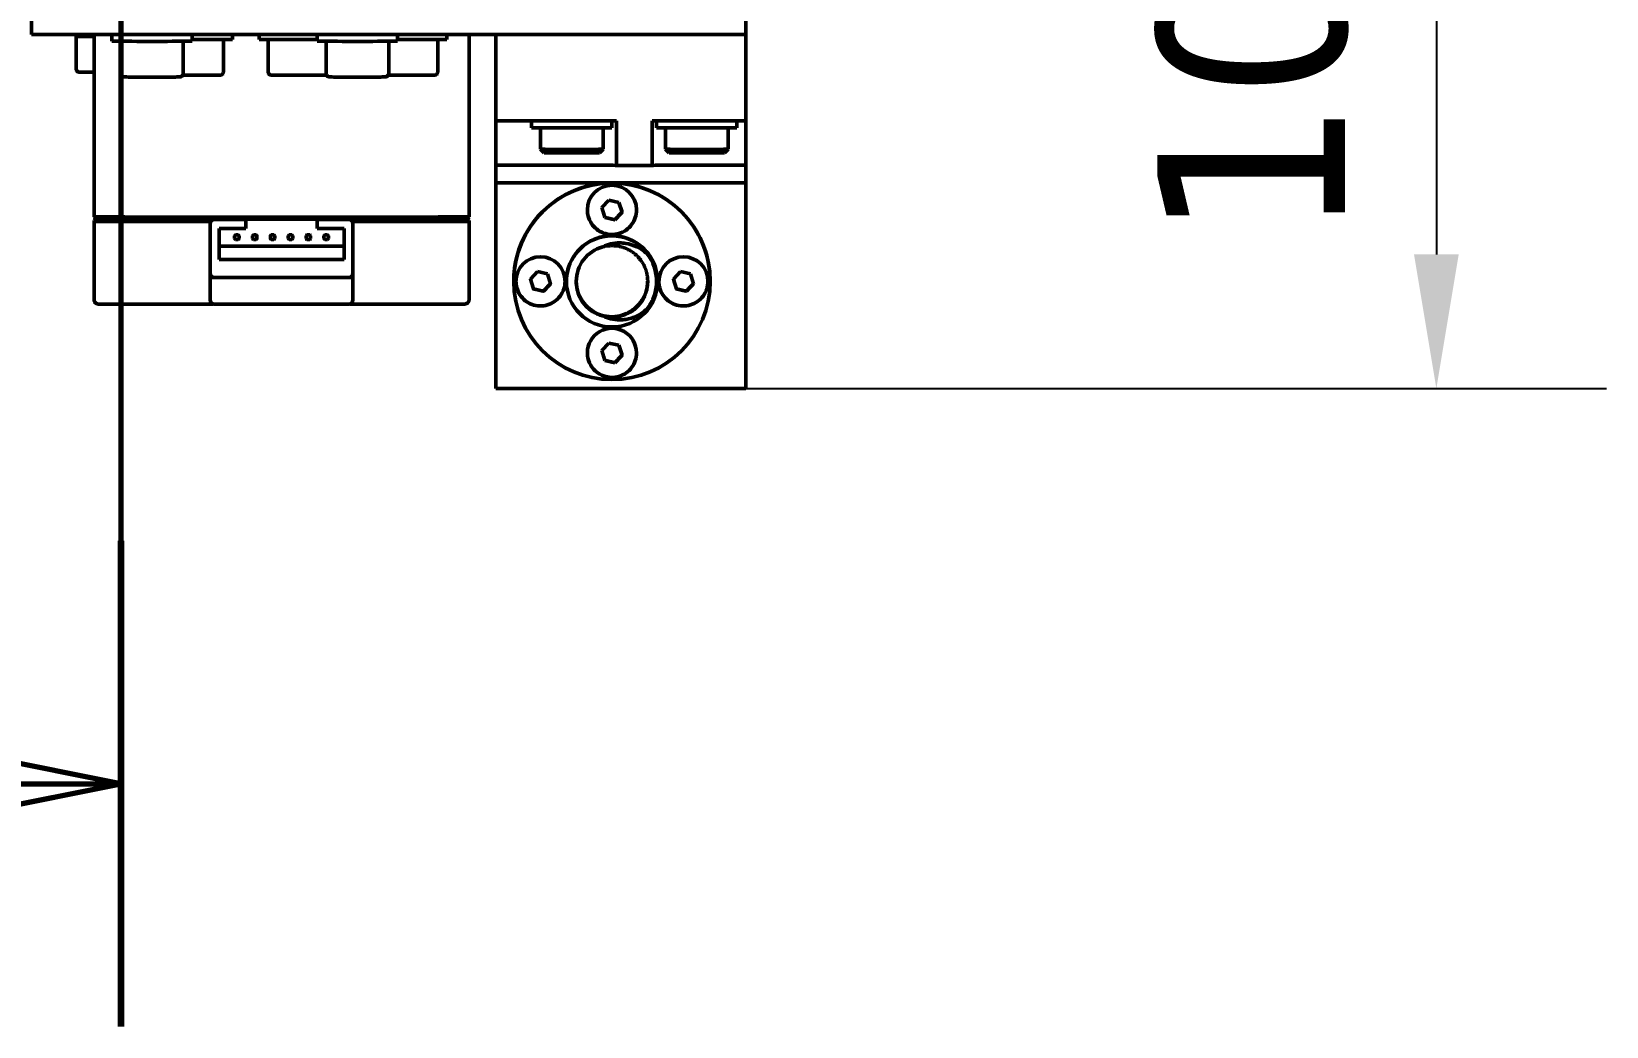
# Model space of a CAD drawing. Header units: millimetres. Extents: x -1901 to 2520, y -3919 to 1782.
# Drawn here: x 748.3 to 924.6, y 890.1 to 1001.5 of the extents above; entities that cross this region are included whole.
import ezdxf

# ---------------------------------------------------------------- set-up
doc = ezdxf.new("R2010")
doc.units = ezdxf.units.MM
doc.header["$LTSCALE"] = 6
doc.linetypes.add('CHAIN', pattern=[0.3543, 0.2362, -0.0295, 0.0591, -0.0295])
for name, color, linetype, lineweight in [('Dimension (ISO)', 7, 'Continuous', 25), ('Section Line (ISO)', 7, 'CHAIN', 70), ('Visible (ISO)', 7, 'Continuous', 50)]:
    doc.layers.add(name, color=color, linetype=linetype, lineweight=lineweight)
doc.styles.add('Label Text (ISO)', font='tahoma.ttf')
doc.styles.add('Note Text (ISO)', font='tahoma.ttf')
doc.dimstyles.new('Default - Method 1b (ISO)', dxfattribs={"dimscale": 6, "dimtxt": 3.5, "dimasz": 2.5, "dimexe": 3.175, "dimexo": 0, "dimgap": 0.762, "dimtad": 1, "dimtoh": 1, "dimrnd": 1e-08, "dimtxsty": 'Note Text (ISO)', "dimcen": 0.09, "dimdle": 10, "dimclrd": 256, "dimclre": 256, "dimclrt": 256, "dimazin": 2, "dimtfac": 1, "dimtmove": 0, "dimatfit": 3, "dimfxl": 0, "dimtolj": 1, "dimlwd": -1, "dimlwe": -1, "dimarcsym": 0})

# ---------------------------------------------------------------- blocks, each defined once
blk = doc.blocks.new('*D6')
at = {"layer": 'Defpoints', "color": 0}
for p in [(828.25, 1061.85), (828.25, 961.54), (905.57, 961.54)]:
    blk.add_point(p, dxfattribs=at)
at = {"layer": 'Dimension (ISO)'}
for p, q in [((828.25, 1061.85), (924.62, 1061.85)), ((905.57, 1046.85), (905.57, 976.54)), ((828.25, 961.54), (924.62, 961.54))]:
    blk.add_line(p, q, dxfattribs=at)
for points in [[(903.07, 1046.85), (908.07, 1046.85), (905.57, 1061.85)], [(903.07, 976.54), (908.07, 976.54), (905.57, 961.54)]]:
    blk.add_solid(points, dxfattribs=at)
at = {"layer": 'Dimension (ISO)', "insert": (874.34, 978.2), "char_height": 21, "attachment_point": 1, "rotation": 90, "style": 'Note Text (ISO)'}
blk.add_mtext('\\A1;100,3', dxfattribs=at)
blk = doc.blocks.new('2dTransSection1')
at = {"layer": 'Section Line (ISO)', "linetype": 'CHAIN', "ltscale": 41.36977}
blk.add_line((126.375, 186.727), (126.375, 148.355), dxfattribs=at)
at = {"layer": 'Section Line (ISO)', "linetype": 'Continuous', "lineweight": 140}
for p, q in [((126.375, 186.727), (126.375, 177.67)), ((126.375, 157.412), (126.375, 148.355))]:
    blk.add_line(p, q, dxfattribs=at)
at = {"layer": 'Section Line (ISO)', "linetype": 'Continuous'}
for p, q in [((126.375, 182.198), (123.875, 182.698)), ((123.875, 182.698), (123.875, 181.698)), ((119.629, 182.198), (123.875, 182.198)), ((123.875, 182.198), (126.375, 182.198)), ((123.875, 181.698), (126.375, 182.198)), ((126.375, 152.884), (123.875, 153.384)), ((123.875, 153.384), (123.875, 152.384)), ((119.629, 152.884), (123.875, 152.884)), ((123.875, 152.884), (126.375, 152.884)), ((123.875, 152.384), (126.375, 152.884))]:
    blk.add_line(p, q, dxfattribs=at)
at = {"layer": 'Section Line (ISO)', "linetype": 'Continuous', "flags": 128}
for points in [[(123.875, 181.698), (126.375, 182.198)], [(123.875, 152.384), (126.375, 152.884)]]:
    blk.add_lwpolyline(points, dxfattribs=at)
at = {"layer": 'Section Line (ISO)'}
for points in [[(123.875, 181.698), (126.375, 182.198), (123.875, 182.698), (123.875, 181.698)], [(123.875, 152.384), (126.375, 152.884), (123.875, 153.384), (123.875, 152.384)]]:
    blk.add_solid(points, dxfattribs=at)
at = {"layer": 'Section Line (ISO)', "char_height": 5.25, "attachment_point": 7, "style": 'Label Text (ISO)'}
for insert in [(113.771, 179.433), (113.771, 150.118)]:
    blk.add_mtext('C', dxfattribs=dict(at, insert=insert))

msp = doc.modelspace()

# ---------------------------------------------------------------- linework, layer by layer
at = {"layer": 'Visible (ISO)'}
for p, q in [((748.251, 1001.157), (748.251, 1016.157)), ((828.251, 1001.157), (828.251, 1016.157)), ((748.251, 1001.157), (828.251, 1001.157)), ((753.251, 997.337), (753.251, 1000.937)), ((754.751, 1001.137), (754.751, 1001.157)), ((755.251, 980.753), (755.251, 1001.157)), ((757.251, 1001.157), (757.251, 1000.411)), ((758.251, 996.811), (758.251, 1000.403)), ((765.251, 996.811), (765.251, 1000.403)), ((766.251, 1001.157), (766.251, 1000.411)), ((769.751, 997.009), (769.751, 1000.6)), ((770.751, 1001.157), (770.751, 1000.609)), ((773.751, 1001.157), (773.751, 1000.609)), ((774.751, 997.009), (774.751, 1000.6)), ((780.251, 1001.157), (780.251, 1000.411)), ((781.251, 996.811), (781.251, 1000.403)), ((788.251, 996.811), (788.251, 1000.403)), ((789.251, 1001.157), (789.251, 1000.411)), ((793.751, 997.009), (793.751, 1000.6)), ((794.751, 1001.157), (794.751, 1000.609)), ((797.251, 980.753), (797.251, 1001.157)), ((800.251, 1001.157), (800.251, 991.498)), ((828.251, 1001.157), (828.251, 991.498)), ((800.251, 986.532), (800.251, 991.498)), ((800.251, 991.498), (813.751, 991.498)), ((804.251, 991.498), (804.251, 990.716)), ((813.251, 991.498), (813.251, 990.716)), ((813.751, 991.498), (813.751, 986.498)), ((817.751, 991.498), (828.251, 991.498)), ((817.751, 986.498), (817.751, 991.498)), ((818.251, 991.498), (818.251, 990.716)), ((827.251, 991.498), (827.251, 990.716)), ((828.251, 991.498), (828.251, 986.532)), ((805.251, 988.316), (805.251, 990.708)), ((812.251, 988.316), (812.251, 990.708)), ((819.251, 988.316), (819.251, 990.708)), ((826.251, 988.316), (826.251, 990.708)), ((805.651, 987.916), (805.251, 988.316)), ((811.851, 987.916), (812.251, 988.316)), ((819.651, 987.916), (819.251, 988.316)), ((825.851, 987.916), (826.251, 988.316)), ((800.251, 986.532), (800.251, 984.544)), ((808.751, 986.532), (800.251, 986.532)), ((817.751, 986.498), (813.751, 986.498)), ((828.251, 986.532), (822.751, 986.532)), ((828.251, 984.544), (828.251, 986.532)), ((800.251, 984.544), (828.251, 984.544)), ((800.251, 984.544), (800.251, 961.544)), ((828.251, 984.544), (828.251, 961.544)), ((812.125, 981.785), (812.912, 982.631)), ((812.912, 982.631), (814.037, 982.373)), ((755.501, 980.503), (755.251, 980.753)), ((789.576, 980.729), (762.926, 980.729)), ((797.001, 980.503), (797.251, 980.753)), ((810.501, 981.528), (810.501, 981.533)), ((812.465, 980.682), (812.125, 981.785)), ((812.465, 980.686), (812.465, 980.682)), ((813.59, 980.423), (812.465, 980.682)), ((814.376, 981.269), (813.59, 980.423)), ((814.037, 982.373), (814.376, 981.269)), ((816.001, 981.528), (816.001, 981.533)), ((755.455, 980.549), (755.251, 980.345)), ((755.251, 980.345), (755.251, 980.244)), ((755.251, 971.494), (755.251, 980.244)), ((755.501, 980.494), (755.501, 980.503)), ((755.837, 980.239), (758.465, 980.231)), ((758.642, 980.482), (756.014, 980.49)), ((768.251, 980.48), (759.879, 980.48)), ((759.879, 980.229), (768.251, 980.229)), ((762.926, 980.48), (789.576, 980.48)), ((768.251, 980.229), (768.251, 980.48)), ((768.251, 980.229), (768.251, 979.979)), ((768.251, 979.967), (768.251, 979.979)), ((768.251, 979.967), (768.251, 974.467)), ((772.251, 980.467), (768.751, 980.467)), ((769.251, 975.967), (769.251, 979.467)), ((769.251, 979.467), (772.251, 979.467)), ((769.751, 980.47), (769.751, 980.476)), ((769.751, 980.476), (770.751, 980.476)), ((770.751, 980.47), (769.751, 980.47)), ((770.751, 980.476), (770.751, 980.47)), ((772.251, 980.479), (780.251, 980.479)), ((772.251, 980.467), (772.251, 980.479)), ((772.251, 979.467), (772.251, 980.467)), ((780.251, 980.479), (780.251, 980.467)), ((783.751, 980.467), (780.251, 980.467)), ((780.251, 979.467), (780.251, 980.467)), ((780.251, 979.467), (783.251, 979.467)), ((781.751, 980.476), (782.751, 980.476)), ((781.751, 980.47), (781.751, 980.476)), ((782.751, 980.47), (781.751, 980.47)), ((782.751, 980.476), (782.751, 980.47)), ((783.251, 979.467), (783.251, 975.967)), ((784.251, 980.48), (784.251, 980.229)), ((792.623, 980.48), (784.251, 980.48)), ((784.251, 980.229), (792.623, 980.229)), ((784.251, 979.979), (784.251, 980.229)), ((784.251, 979.979), (784.251, 979.967)), ((784.251, 974.467), (784.251, 979.967)), ((796.488, 980.49), (793.86, 980.482)), ((794.037, 980.231), (796.665, 980.239)), ((797.001, 980.503), (797.001, 980.494)), ((797.047, 980.549), (797.251, 980.345)), ((797.251, 980.244), (797.251, 980.345)), ((797.251, 980.244), (797.251, 971.494)), ((813.59, 980.428), (813.59, 980.423)), ((783.251, 977.479), (769.251, 977.479)), ((771.001, 978.619), (771.001, 978.629)), ((771.001, 978.319), (771.001, 978.619)), ((771.401, 978.729), (771.101, 978.729)), ((771.401, 978.219), (771.101, 978.219)), ((771.501, 978.619), (771.501, 978.629)), ((771.501, 978.619), (771.501, 978.319)), ((773.001, 978.619), (773.001, 978.629)), ((773.001, 978.319), (773.001, 978.619)), ((773.401, 978.729), (773.101, 978.729)), ((773.401, 978.219), (773.101, 978.219)), ((773.501, 978.619), (773.501, 978.629)), ((773.501, 978.619), (773.501, 978.319)), ((775.001, 978.619), (775.001, 978.629)), ((775.001, 978.319), (775.001, 978.619)), ((775.401, 978.729), (775.101, 978.729)), ((775.401, 978.219), (775.101, 978.219)), ((775.501, 978.619), (775.501, 978.629)), ((775.501, 978.619), (775.501, 978.319)), ((777.001, 978.619), (777.001, 978.629)), ((777.001, 978.319), (777.001, 978.619)), ((777.401, 978.729), (777.101, 978.729)), ((777.401, 978.219), (777.101, 978.219)), ((777.501, 978.619), (777.501, 978.629)), ((777.501, 978.619), (777.501, 978.319)), ((779.001, 978.619), (779.001, 978.629)), ((779.001, 978.319), (779.001, 978.619)), ((779.401, 978.729), (779.101, 978.729)), ((779.401, 978.219), (779.101, 978.219)), ((779.501, 978.619), (779.501, 978.629)), ((779.501, 978.619), (779.501, 978.319)), ((781.001, 978.619), (781.001, 978.629)), ((781.001, 978.319), (781.001, 978.619)), ((781.401, 978.729), (781.101, 978.729)), ((781.401, 978.219), (781.101, 978.219)), ((781.501, 978.619), (781.501, 978.629)), ((781.501, 978.619), (781.501, 978.319)), ((769.251, 975.981), (783.251, 975.981)), ((783.251, 975.967), (769.251, 975.967)), ((768.251, 974.467), (768.251, 973.979)), ((768.251, 973.989), (768.605, 973.989)), ((768.251, 973.968), (768.251, 973.979)), ((768.251, 971.468), (768.251, 973.968)), ((783.751, 973.967), (768.751, 973.967)), ((768.751, 973.967), (783.751, 973.967)), ((783.897, 973.989), (784.251, 973.989)), ((784.251, 973.979), (784.251, 974.467)), ((784.251, 973.968), (784.251, 973.979)), ((784.251, 973.968), (784.251, 971.468)), ((804.125, 973.785), (804.912, 974.631)), ((804.465, 972.682), (804.125, 973.785)), ((804.912, 974.631), (806.037, 974.373)), ((806.037, 974.373), (806.376, 973.269)), ((820.125, 973.785), (820.912, 974.631)), ((820.465, 972.682), (820.125, 973.785)), ((820.912, 974.631), (822.037, 974.373)), ((822.037, 974.373), (822.376, 973.269)), ((802.251, 973.544), (802.251, 973.533)), ((802.501, 973.528), (802.501, 973.533)), ((804.465, 972.686), (804.465, 972.682)), ((805.59, 972.423), (804.465, 972.682)), ((806.376, 973.269), (805.59, 972.423)), ((805.59, 972.428), (805.59, 972.423)), ((808.001, 973.528), (808.001, 973.533)), ((808.151, 973.533), (808.151, 973.529)), ((818.351, 973.533), (818.351, 973.529)), ((818.501, 973.528), (818.501, 973.533)), ((820.465, 972.686), (820.465, 972.682)), ((821.59, 972.423), (820.465, 972.682)), ((822.376, 973.269), (821.59, 972.423)), ((821.59, 972.428), (821.59, 972.423)), ((824.001, 973.528), (824.001, 973.533)), ((824.251, 973.544), (824.251, 973.533)), ((758.817, 970.982), (756.189, 970.99)), ((768.64, 970.981), (759.879, 970.981)), ((768.751, 970.968), (783.751, 970.968)), ((792.623, 970.981), (783.861, 970.981)), ((796.313, 970.99), (793.685, 970.982)), ((812.125, 965.785), (812.912, 966.631)), ((812.912, 966.631), (814.037, 966.373)), ((810.501, 965.528), (810.501, 965.533)), ((812.465, 964.682), (812.125, 965.785)), ((814.376, 965.269), (813.59, 964.424)), ((814.037, 966.373), (814.376, 965.269)), ((816.001, 965.528), (816.001, 965.533)), ((812.465, 964.686), (812.465, 964.682)), ((813.59, 964.424), (812.465, 964.682)), ((813.59, 964.428), (813.59, 964.424)), ((828.251, 961.544), (800.251, 961.544))]:
    msp.add_line(p, q, dxfattribs=at)
for centre, radius, start, end in [((771.101, 978.629), 0.1, 90, 180), ((771.101, 978.319), 0.1, 180, 270), ((771.401, 978.629), 0.1, 0, 90), ((771.401, 978.319), 0.1, 270, 0), ((773.101, 978.629), 0.1, 90, 180), ((773.101, 978.319), 0.1, 180, 270), ((773.401, 978.629), 0.1, 0, 90), ((773.401, 978.319), 0.1, 270, 0), ((775.101, 978.629), 0.1, 90, 180), ((775.101, 978.319), 0.1, 180, 270), ((775.401, 978.629), 0.1, 0, 90), ((775.401, 978.319), 0.1, 270, 0), ((777.101, 978.629), 0.1, 90, 180), ((777.101, 978.319), 0.1, 180, 270), ((777.401, 978.629), 0.1, 0, 90), ((777.401, 978.319), 0.1, 270, 0), ((779.101, 978.629), 0.1, 90, 180), ((779.101, 978.319), 0.1, 180, 270), ((779.401, 978.629), 0.1, 0, 90), ((779.401, 978.319), 0.1, 270, 0), ((781.101, 978.629), 0.1, 90, 180), ((781.101, 978.319), 0.1, 180, 270), ((781.401, 978.629), 0.1, 0, 90), ((781.401, 978.319), 0.1, 270, 0), ((768.751, 971.468), 0.5, 180, 270), ((783.751, 971.468), 0.5, 270, 0)]:
    msp.add_arc(centre, radius, start, end, dxfattribs=at)
for centre, major_axis, ratio, start_param, end_param in [((756.751, 1000.937), (-3.5, 0), 0.0030937, 5.3710547, 7.4110706), ((761.751, 1000.411), (-4.5, 0), 0.0030937, 0, 3.1415927), ((766.251, 1000.609), (4.5, 0), 0.0030937, 4.712389, 6.2831853), ((778.251, 1000.609), (-4.5, 0), 0.0030937, 0, 2.0313503), ((784.751, 1000.411), (-4.5, 0), 0.0030937, 0, 3.1415927), ((790.251, 1000.609), (4.5, 0), 0.0030937, 4.4882959, 6.2831853), ((808.751, 990.716), (-4.5, 0), 0.0030937, 0, 3.1415927), ((822.751, 990.716), (-4.5, 0), 0.0030937, 0, 3.1415927), ((808.751, 988.316), (-3.5, 0), 0.0030937, 0, 3.1415927), ((808.751, 987.916), (3.1, 0), 0.0030937, 3.1446864, 6.2800916), ((822.751, 988.316), (-3.5, 0), 0.0030937, 0, 3.1415927), ((822.751, 987.916), (3.1, 0), 0.0030937, 3.1446864, 6.2800916), ((808.751, 986.516), (5, 0), 0.0030937, 0, 1.5707963), ((822.751, 986.516), (-5, 0), 0.0030937, 4.712389, 6.2831853), ((813.251, 973.544), (11, 0), 0.9999952, 0, 3.1415929), ((813.251, 981.533), (-2.75, 0), 0.9999952, 3.1415927, 6.2831853), ((759.251, 980.753), (-4, 0), 0.0030937, 0, 0.6648051), ((776.251, 980.794), (-25.6, 0), 0.0030937, 0.6648051, 0.9059912), ((762.926, 980.742), (-4, 0), 0.0030937, 0.9059912, 1.5707963), ((789.576, 980.742), (-4, 0), 0.0030937, 1.5707963, 2.2356014), ((776.251, 980.794), (-25.6, 0), 0.0030937, 2.2356014, 2.4767876), ((793.251, 980.753), (4, 0), 0.0030937, 5.6183802, 6.2831853), ((757.251, 980.244), (-2, 0), 0.0030937, 0, 0.7853981), ((759.251, 980.503), (-3.75, 0), 0.0030937, 0.0030937, 0.6648051), ((757.251, 980.494), (-1.75, 0), 0.0030937, 0, 0.7853981), ((776.251, 980.544), (25.35, 0), 0.0030937, 3.8063977, 4.0475839), ((759.879, 980.235), (2, 0), 0.0030937, 3.9269908, 4.712389), ((759.879, 980.485), (-1.75, 0), 0.0030937, 0.7853982, 1.5707963), ((762.926, 980.492), (3.75, 0), 0.0030937, 4.0475839, 4.712389), ((768.751, 979.982), (-0.5, 0), 0.9999952, 4.8087647, 6.2831853), ((768.751, 979.967), (-0.5, 0), 0.9999952, 4.712389, 6.2831853), ((783.751, 979.967), (0.5, 0), 0.9999952, 0, 1.5707963), ((783.751, 979.982), (0.498, -0.048), 0.9999953, 0.0963757, 1.5707963), ((789.576, 980.492), (3.75, 0), 0.0030937, 4.712389, 5.3771941), ((776.251, 980.544), (25.35, 0), 0.0030937, 5.3771941, 5.6183802), ((792.623, 980.485), (-1.75, 0), 0.0030937, 1.5707963, 2.3561945), ((792.623, 980.235), (2, 0), 0.0030937, 4.712389, 5.4977871), ((793.251, 980.503), (3.75, 0), 0.0030937, 5.6183802, 6.2800916), ((795.251, 980.494), (1.75, 0), 0.0030937, 5.4977872, 6.2831853), ((795.251, 980.244), (2, 0), 0.0030937, 5.4977872, 6.2831853), ((813.251, 973.533), (5.1, 0), 0.9999952, 0, 3.1415929), ((813.251, 973.529), (-4, 0), 0.9999952, 4.9695164, 7.5968537), ((805.251, 973.533), (-2.75, 0), 0.9999952, 3.1415927, 6.2831853), ((813.251, 973.529), (5, 0), 0.9999952, 5.6078069, 6.9585632), ((821.251, 973.533), (-2.75, 0), 0.9999952, 3.1415927, 6.2831853), ((768.751, 974.467), (-0.5, 0), 0.9999952, 0, 1.5707963), ((768.751, 973.968), (-0.5, 0), 0.0030937, 0, 1.5707963), ((783.751, 974.467), (0.5, 0), 0.9999952, 4.712389, 6.2831853), ((783.751, 973.968), (0.5, 0), 0.0030937, 4.712389, 6.2831853), ((813.251, 973.575), (4, 0), 0.9999952, 4.9695164, 6.2776091), ((813.251, 965.533), (-2.75, 0), 0.9999952, 3.1415926, 6.2831853)]:
    msp.add_ellipse(centre, major_axis=major_axis, ratio=ratio, start_param=start_param, end_param=end_param, dxfattribs=at)
for centre, major_axis in [((813.251, 973.533), (11, 0)), ((813.251, 973.529), (5.1, 0))]:
    msp.add_ellipse(centre, major_axis=major_axis, ratio=0.9999952, dxfattribs=at)
for points, knots in [([(754.565, 1000.938), (754.565, 1000.938), (754.566, 1000.938), (754.572, 1000.938), (754.575, 1000.939), (754.582, 1000.94), (754.585, 1000.94), (754.592, 1000.942), (754.597, 1000.943), (754.607, 1000.945), (754.612, 1000.947), (754.626, 1000.952), (754.634, 1000.955), (754.656, 1000.966), (754.668, 1000.975), (754.695, 1000.997), (754.709, 1001.013), (754.731, 1001.047), (754.739, 1001.067), (754.749, 1001.104), (754.751, 1001.121), (754.751, 1001.137)], [0.698849519, 0.698849519, 0.698849519, 0.698849519, 0.705780891, 0.705780891, 0.708604212, 0.708604212, 0.710100312, 0.710100312, 0.711840352, 0.711840352, 0.713623892, 0.713623892, 0.716379367, 0.716379367, 0.720905927, 0.720905927, 0.726917781, 0.726917781, 0.733269706, 0.733269706, 0.738265561, 0.738265561, 0.738265561, 0.738265561]), ([(755.251, 996.929), (755.079, 996.929), (754.915, 996.929), (754.512, 996.931), (754.29, 996.931), (753.941, 996.933), (753.81, 996.934), (753.698, 996.935), (753.675, 996.936), (753.647, 996.937), (753.641, 996.937), (753.622, 996.938), (753.619, 996.938), (753.609, 996.939), (753.602, 996.94), (753.584, 996.943), (753.574, 996.945), (753.554, 996.949), (753.544, 996.952), (753.519, 996.959), (753.503, 996.965), (753.461, 996.984), (753.435, 996.999), (753.379, 997.041), (753.351, 997.07), (753.302, 997.137), (753.283, 997.175), (753.257, 997.255), (753.251, 997.296), (753.251, 997.337)], [0.69360787, 0.69360787, 0.69360787, 0.69360787, 0.752251, 0.752251, 0.85115409, 0.85115409, 0.95021631, 0.95021631, 0.99118634, 0.99118634, 1.00994991, 1.00994991, 1.01371456, 1.01371456, 1.01778974, 1.01778974, 1.02152755, 1.02152755, 1.02467498, 1.02467498, 1.02982786, 1.02982786, 1.03864292, 1.03864292, 1.05067933, 1.05067933, 1.06339114, 1.06339114, 1.07568185, 1.07568185, 1.07568185, 1.07568185]), ([(765.251, 996.811), (765.251, 996.768), (765.244, 996.724), (765.216, 996.643), (765.196, 996.605), (765.145, 996.537), (765.113, 996.507), (765.061, 996.471), (765.043, 996.46), (765.007, 996.442), (764.988, 996.435), (764.955, 996.425), (764.941, 996.421), (764.922, 996.417), (764.916, 996.416), (764.903, 996.415), (764.898, 996.414), (764.888, 996.413), (764.884, 996.413), (764.875, 996.412), (764.871, 996.412), (764.858, 996.411), (764.852, 996.411), (764.822, 996.41), (764.793, 996.409), (764.643, 996.408), (764.451, 996.406), (763.991, 996.405), (763.742, 996.404), (763.192, 996.403), (762.884, 996.402), (762.247, 996.402), (761.911, 996.402), (761.253, 996.402), (760.923, 996.402), (760.309, 996.403), (760.019, 996.403), (759.512, 996.405), (759.29, 996.405), (758.941, 996.407), (758.81, 996.408), (758.698, 996.41), (758.675, 996.41), (758.647, 996.411), (758.641, 996.411), (758.622, 996.412), (758.619, 996.412), (758.609, 996.413), (758.602, 996.414), (758.584, 996.417), (758.574, 996.419), (758.554, 996.423), (758.544, 996.426), (758.519, 996.433), (758.503, 996.439), (758.461, 996.458), (758.435, 996.473), (758.379, 996.515), (758.351, 996.544), (758.302, 996.611), (758.283, 996.65), (758.257, 996.729), (758.251, 996.77), (758.251, 996.811)], [0, 0, 0, 0, 0.0129815, 0.0129815, 0.0257263, 0.0257263, 0.0384762, 0.0384762, 0.0447478, 0.0447478, 0.0508153, 0.0508153, 0.0554159, 0.0554159, 0.0577149, 0.0577149, 0.060762, 0.060762, 0.0641086, 0.0641086, 0.0700393, 0.0700393, 0.0857466, 0.0857466, 0.132919, 0.132919, 0.2574736, 0.2574736, 0.3566639, 0.3566639, 0.4556492, 0.4556492, 0.5545308, 0.5545308, 0.6533885, 0.6533885, 0.752251, 0.752251, 0.8511541, 0.8511541, 0.9502163, 0.9502163, 0.9911863, 0.9911863, 1.0099499, 1.0099499, 1.0137146, 1.0137146, 1.0177897, 1.0177897, 1.0215275, 1.0215275, 1.024675, 1.024675, 1.0298279, 1.0298279, 1.0386429, 1.0386429, 1.0506793, 1.0506793, 1.0633911, 1.0633911, 1.0756818, 1.0756818, 1.0756818, 1.0756818]), ([(769.751, 997.009), (769.751, 996.966), (769.744, 996.922), (769.716, 996.841), (769.696, 996.802), (769.645, 996.735), (769.613, 996.704), (769.561, 996.668), (769.543, 996.658), (769.507, 996.64), (769.488, 996.633), (769.455, 996.623), (769.441, 996.619), (769.422, 996.615), (769.416, 996.614), (769.403, 996.613), (769.398, 996.612), (769.388, 996.611), (769.384, 996.61), (769.375, 996.61), (769.371, 996.609), (769.358, 996.609), (769.352, 996.609), (769.322, 996.608), (769.293, 996.607), (769.143, 996.606), (768.951, 996.604), (768.491, 996.603), (768.242, 996.602), (767.692, 996.601), (767.384, 996.6), (766.747, 996.6), (766.411, 996.6), (765.779, 996.6), (765.476, 996.6), (765.191, 996.6)], [0, 0, 0, 0, 0.01298146, 0.01298146, 0.02572633, 0.02572633, 0.03847622, 0.03847622, 0.04474785, 0.04474785, 0.05081535, 0.05081535, 0.05541587, 0.05541587, 0.05771489, 0.05771489, 0.06076196, 0.06076196, 0.06410863, 0.06410863, 0.07003933, 0.07003933, 0.08574656, 0.08574656, 0.13291895, 0.13291895, 0.2574736, 0.2574736, 0.35666391, 0.35666391, 0.45564924, 0.45564924, 0.55453076, 0.55453076, 0.64541012, 0.64541012, 0.64541012, 0.64541012]), ([(781.306, 996.608), (781.291, 996.607), (781.273, 996.607), (781.143, 996.606), (780.951, 996.604), (780.491, 996.603), (780.242, 996.602), (779.692, 996.601), (779.384, 996.6), (778.747, 996.6), (778.411, 996.6), (777.753, 996.6), (777.423, 996.6), (776.809, 996.601), (776.519, 996.601), (776.012, 996.603), (775.79, 996.603), (775.441, 996.605), (775.31, 996.606), (775.198, 996.607), (775.175, 996.608), (775.147, 996.609), (775.141, 996.609), (775.122, 996.61), (775.119, 996.61), (775.109, 996.611), (775.102, 996.612), (775.084, 996.615), (775.074, 996.617), (775.054, 996.621), (775.044, 996.624), (775.019, 996.631), (775.003, 996.637), (774.961, 996.656), (774.935, 996.671), (774.879, 996.713), (774.851, 996.742), (774.802, 996.809), (774.783, 996.847), (774.757, 996.927), (774.751, 996.968), (774.751, 997.009)], [0.10879275, 0.10879275, 0.10879275, 0.10879275, 0.13291895, 0.13291895, 0.2574736, 0.2574736, 0.35666391, 0.35666391, 0.45564924, 0.45564924, 0.55453076, 0.55453076, 0.65338852, 0.65338852, 0.752251, 0.752251, 0.85115409, 0.85115409, 0.95021631, 0.95021631, 0.99118634, 0.99118634, 1.00994991, 1.00994991, 1.01371456, 1.01371456, 1.01778974, 1.01778974, 1.02152755, 1.02152755, 1.02467498, 1.02467498, 1.02982786, 1.02982786, 1.03864292, 1.03864292, 1.05067933, 1.05067933, 1.06339114, 1.06339114, 1.07568185, 1.07568185, 1.07568185, 1.07568185]), ([(788.251, 996.811), (788.251, 996.768), (788.244, 996.724), (788.216, 996.643), (788.196, 996.605), (788.145, 996.537), (788.113, 996.507), (788.061, 996.471), (788.043, 996.46), (788.007, 996.442), (787.988, 996.435), (787.955, 996.425), (787.941, 996.421), (787.922, 996.417), (787.916, 996.416), (787.903, 996.415), (787.898, 996.414), (787.888, 996.413), (787.884, 996.413), (787.875, 996.412), (787.871, 996.412), (787.858, 996.411), (787.852, 996.411), (787.822, 996.41), (787.793, 996.409), (787.643, 996.408), (787.451, 996.406), (786.991, 996.405), (786.742, 996.404), (786.192, 996.403), (785.884, 996.402), (785.247, 996.402), (784.911, 996.402), (784.253, 996.402), (783.923, 996.402), (783.309, 996.403), (783.019, 996.403), (782.512, 996.405), (782.29, 996.405), (781.941, 996.407), (781.81, 996.408), (781.698, 996.41), (781.675, 996.41), (781.647, 996.411), (781.641, 996.411), (781.622, 996.412), (781.619, 996.412), (781.609, 996.413), (781.602, 996.414), (781.584, 996.417), (781.574, 996.419), (781.554, 996.423), (781.544, 996.426), (781.519, 996.433), (781.503, 996.439), (781.461, 996.458), (781.435, 996.473), (781.379, 996.515), (781.351, 996.544), (781.302, 996.611), (781.283, 996.65), (781.257, 996.729), (781.251, 996.77), (781.251, 996.811)], [0, 0, 0, 0, 0.0129815, 0.0129815, 0.0257263, 0.0257263, 0.0384762, 0.0384762, 0.0447478, 0.0447478, 0.0508153, 0.0508153, 0.0554159, 0.0554159, 0.0577149, 0.0577149, 0.060762, 0.060762, 0.0641086, 0.0641086, 0.0700393, 0.0700393, 0.0857466, 0.0857466, 0.132919, 0.132919, 0.2574736, 0.2574736, 0.3566639, 0.3566639, 0.4556492, 0.4556492, 0.5545308, 0.5545308, 0.6533885, 0.6533885, 0.752251, 0.752251, 0.8511541, 0.8511541, 0.9502163, 0.9502163, 0.9911863, 0.9911863, 1.0099499, 1.0099499, 1.0137146, 1.0137146, 1.0177897, 1.0177897, 1.0215275, 1.0215275, 1.024675, 1.024675, 1.0298279, 1.0298279, 1.0386429, 1.0386429, 1.0506793, 1.0506793, 1.0633911, 1.0633911, 1.0756818, 1.0756818, 1.0756818, 1.0756818]), ([(793.751, 997.009), (793.751, 996.966), (793.744, 996.922), (793.716, 996.841), (793.696, 996.802), (793.645, 996.735), (793.613, 996.704), (793.561, 996.668), (793.543, 996.658), (793.507, 996.64), (793.488, 996.633), (793.455, 996.623), (793.441, 996.619), (793.422, 996.615), (793.416, 996.614), (793.403, 996.613), (793.398, 996.612), (793.388, 996.611), (793.384, 996.61), (793.375, 996.61), (793.371, 996.609), (793.358, 996.609), (793.352, 996.609), (793.322, 996.608), (793.293, 996.607), (793.143, 996.606), (792.951, 996.604), (792.491, 996.603), (792.242, 996.602), (791.692, 996.601), (791.384, 996.6), (790.747, 996.6), (790.411, 996.6), (789.753, 996.6), (789.423, 996.6), (788.809, 996.601), (788.519, 996.601), (788.241, 996.602), (788.216, 996.602), (788.192, 996.602)], [0, 0, 0, 0, 0.01298146, 0.01298146, 0.02572633, 0.02572633, 0.03847622, 0.03847622, 0.04474785, 0.04474785, 0.05081535, 0.05081535, 0.05541587, 0.05541587, 0.05771489, 0.05771489, 0.06076196, 0.06076196, 0.06410863, 0.06410863, 0.07003933, 0.07003933, 0.08574656, 0.08574656, 0.13291895, 0.13291895, 0.2574736, 0.2574736, 0.35666391, 0.35666391, 0.45564924, 0.45564924, 0.55453076, 0.55453076, 0.65338852, 0.65338852, 0.752251, 0.752251, 0.76191823, 0.76191823, 0.76191823, 0.76191823]), ([(816.001, 981.528), (816.001, 981.235), (815.954, 980.942), (815.769, 980.385), (815.632, 980.121), (815.282, 979.651), (815.068, 979.444), (814.588, 979.107), (814.32, 978.978), (813.758, 978.809), (813.464, 978.771), (812.877, 978.788), (812.586, 978.844), (812.034, 979.044), (811.775, 979.189), (811.315, 979.553), (811.114, 979.772), (810.792, 980.263), (810.67, 980.534), (810.532, 981.049), (810.501, 981.288), (810.501, 981.528)], [1.3453678, 1.3453678, 1.3453678, 1.3453678, 1.6653675, 1.6653675, 1.9853672, 1.9853672, 2.3053671, 2.3053671, 2.6253672, 2.6253672, 2.9453675, 2.9453675, 3.2653678, 3.2653678, 3.585368, 3.585368, 3.9053681, 3.9053681, 4.225368, 4.225368, 4.4869604, 4.4869604, 4.4869604, 4.4869604]), ([(812.234, 977.397), (812.517, 977.54), (812.815, 977.649), (813.444, 977.801), (813.772, 977.84), (814.338, 977.84), (814.569, 977.819), (815.226, 977.71), (815.639, 977.581), (816.437, 977.205), (816.816, 976.955), (817.153, 976.655)], [-0.52844617, -0.52844617, -0.52844617, -0.52844617, -0.43375065, -0.43375065, -0.33533246, -0.33533246, -0.26473652, -0.26473652, -0.13548333, -0.13548333, 0, 0, 0, 0]), ([(808.001, 973.528), (808.001, 973.235), (807.954, 972.942), (807.769, 972.385), (807.632, 972.121), (807.282, 971.651), (807.068, 971.444), (806.588, 971.107), (806.32, 970.978), (805.758, 970.81), (805.464, 970.771), (804.877, 970.788), (804.586, 970.844), (804.034, 971.045), (803.775, 971.189), (803.315, 971.553), (803.114, 971.772), (802.792, 972.263), (802.67, 972.534), (802.532, 973.049), (802.501, 973.288), (802.501, 973.528)], [1.3453678, 1.3453678, 1.3453678, 1.3453678, 1.6653675, 1.6653675, 1.9853672, 1.9853672, 2.3053671, 2.3053671, 2.6253672, 2.6253672, 2.9453675, 2.9453675, 3.2653678, 3.2653678, 3.585368, 3.585368, 3.9053681, 3.9053681, 4.225368, 4.225368, 4.4869604, 4.4869604, 4.4869604, 4.4869604]), ([(824.001, 973.528), (824.001, 973.235), (823.954, 972.942), (823.769, 972.385), (823.632, 972.121), (823.282, 971.651), (823.068, 971.444), (822.588, 971.107), (822.32, 970.978), (821.758, 970.81), (821.464, 970.771), (820.877, 970.788), (820.586, 970.844), (820.034, 971.045), (819.775, 971.189), (819.315, 971.553), (819.114, 971.772), (818.792, 972.263), (818.67, 972.534), (818.532, 973.049), (818.501, 973.288), (818.501, 973.528)], [1.3453678, 1.3453678, 1.3453678, 1.3453678, 1.6653675, 1.6653675, 1.9853672, 1.9853672, 2.3053671, 2.3053671, 2.6253672, 2.6253672, 2.9453675, 2.9453675, 3.2653678, 3.2653678, 3.585368, 3.585368, 3.9053681, 3.9053681, 4.225368, 4.225368, 4.4869604, 4.4869604, 4.4869604, 4.4869604]), ([(756.189, 970.99), (756.073, 970.991), (755.976, 970.991), (755.831, 970.992), (755.784, 970.992), (755.749, 970.993), (755.745, 970.993), (755.736, 970.994), (755.732, 970.994), (755.723, 970.994), (755.719, 970.995), (755.71, 970.995), (755.705, 970.996), (755.695, 970.997), (755.688, 970.998), (755.672, 971), (755.664, 971.001), (755.641, 971.006), (755.627, 971.009), (755.583, 971.022), (755.555, 971.032), (755.485, 971.067), (755.444, 971.096), (755.371, 971.165), (755.337, 971.208), (755.287, 971.301), (755.268, 971.352), (755.254, 971.434), (755.251, 971.464), (755.251, 971.494)], [0, 0, 0, 0, 0.04892628, 0.04892628, 0.09718689, 0.09718689, 0.1042083, 0.1042083, 0.10948219, 0.10948219, 0.11235503, 0.11235503, 0.11422234, 0.11422234, 0.11666588, 0.11666588, 0.11931852, 0.11931852, 0.1238488, 0.1238488, 0.13286527, 0.13286527, 0.1473855, 0.1473855, 0.16327371, 0.16327371, 0.179205, 0.179205, 0.18814907, 0.18814907, 0.18814907, 0.18814907]), ([(759.879, 970.981), (759.717, 970.981), (759.552, 970.981), (759.247, 970.981), (759.102, 970.981), (758.919, 970.982), (758.866, 970.982), (758.817, 970.982)], [0, 0, 0, 0, 0.04874438, 0.04874438, 0.09661282, 0.09661282, 0.11750896, 0.11750896, 0.11750896, 0.11750896]), ([(793.685, 970.982), (793.569, 970.982), (793.433, 970.982), (793.143, 970.981), (792.987, 970.981), (792.76, 970.981), (792.691, 970.981), (792.623, 970.981)], [0, 0, 0, 0, 0.04892861, 0.04892861, 0.09688444, 0.09688444, 0.11750643, 0.11750643, 0.11750643, 0.11750643]), ([(797.251, 971.494), (797.251, 971.485), (797.251, 971.476), (797.249, 971.44), (797.245, 971.413), (797.228, 971.334), (797.207, 971.282), (797.152, 971.191), (797.117, 971.149), (797.037, 971.08), (796.99, 971.051), (796.917, 971.021), (796.893, 971.013), (796.858, 971.005), (796.847, 971.003), (796.826, 970.999), (796.815, 970.998), (796.802, 970.996), (796.798, 970.996), (796.789, 970.995), (796.785, 970.995), (796.777, 970.994), (796.774, 970.994), (796.765, 970.994), (796.762, 970.993), (796.747, 970.993), (796.737, 970.993), (796.683, 970.992), (796.617, 970.992), (796.465, 970.991), (796.393, 970.991), (796.313, 970.99)], [0, 0, 0, 0, 0.00269551, 0.00269551, 0.01080583, 0.01080583, 0.02694912, 0.02694912, 0.04287499, 0.04287499, 0.05880439, 0.05880439, 0.06659185, 0.06659185, 0.06974857, 0.06974857, 0.07327857, 0.07327857, 0.07491635, 0.07491635, 0.07728178, 0.07728178, 0.08017024, 0.08017024, 0.08582738, 0.08582738, 0.10276806, 0.10276806, 0.15423081, 0.15423081, 0.18820597, 0.18820597, 0.18820597, 0.18820597]), ([(817.153, 970.403), (816.816, 970.103), (816.438, 969.853), (815.641, 969.477), (815.228, 969.348), (814.571, 969.239), (814.34, 969.218), (813.774, 969.217), (813.445, 969.256), (812.816, 969.408), (812.517, 969.517), (812.234, 969.66)], [-0.53104911, -0.53104911, -0.53104911, -0.53104911, -0.39497558, -0.39497558, -0.26516254, -0.26516254, -0.19416249, -0.19416249, -0.0952063, -0.0952063, -0.000001, -0.000001, -0.000001, -0.000001]), ([(816.001, 965.528), (816.001, 965.235), (815.954, 964.942), (815.769, 964.385), (815.632, 964.121), (815.282, 963.651), (815.068, 963.444), (814.588, 963.107), (814.32, 962.978), (813.758, 962.81), (813.464, 962.771), (812.877, 962.788), (812.586, 962.844), (812.034, 963.045), (811.775, 963.189), (811.315, 963.553), (811.114, 963.772), (810.792, 964.263), (810.67, 964.534), (810.532, 965.049), (810.501, 965.288), (810.501, 965.528)], [1.3453678, 1.3453678, 1.3453678, 1.3453678, 1.6653675, 1.6653675, 1.9853672, 1.9853672, 2.3053671, 2.3053671, 2.6253672, 2.6253672, 2.9453675, 2.9453675, 3.2653678, 3.2653678, 3.585368, 3.585368, 3.9053681, 3.9053681, 4.225368, 4.225368, 4.4869604, 4.4869604, 4.4869604, 4.4869604])]:
    msp.add_open_spline(points, degree=3, knots=knots, dxfattribs=at)
for points, weights in [([(812.127, 981.786), (812.295, 981.237), (812.465, 980.686)], [1.00084598039, 1.15427638525, 1]), ([(812.465, 980.686), (813.027, 980.558), (813.59, 980.428)], [1, 1.15470053838, 1]), ([(813.59, 980.428), (813.983, 980.851), (814.375, 981.273)], [1, 1.15451774529, 1.00036515421]), ([(804.127, 973.786), (804.295, 973.237), (804.465, 972.686)], [1.00084598039, 1.15427638525, 1]), ([(820.127, 973.786), (820.295, 973.237), (820.465, 972.686)], [1.00084598039, 1.15427638525, 1]), ([(804.465, 972.686), (805.027, 972.558), (805.59, 972.428)], [1, 1.15470053838, 1]), ([(805.59, 972.428), (805.983, 972.851), (806.375, 973.273)], [1, 1.15451774529, 1.00036515421]), ([(817.251, 973.562), (817.251, 973.558), (817.251, 973.555)], [0.999512502184, 0.999391274178, 0.999270658917]), ([(820.465, 972.686), (821.027, 972.558), (821.59, 972.428)], [1, 1.15470053838, 1]), ([(821.59, 972.428), (821.983, 972.851), (822.375, 973.273)], [1, 1.15451774529, 1.00036515421]), ([(812.127, 965.787), (812.295, 965.237), (812.465, 964.686)], [1.00084598039, 1.15427638525, 1]), ([(813.59, 964.428), (813.983, 964.851), (814.375, 965.273)], [1, 1.15451774529, 1.00036515421]), ([(812.465, 964.686), (813.027, 964.558), (813.59, 964.428)], [1, 1.15470053838, 1])]:
    msp.add_rational_spline(points, weights, degree=2, dxfattribs=at)
for points, weights, knots in [([(812.234, 977.397), (813.37, 977.696), (814.487, 977.334), (815.723, 976.932), (816.487, 975.881), (817.251, 974.83), (817.251, 973.531), (817.251, 972.231), (816.487, 971.18), (815.723, 970.129), (814.487, 969.728), (813.251, 969.326), (812.015, 969.728), (810.779, 970.13), (810.015, 971.182), (809.252, 972.233), (809.251, 973.531)], [0.991831785331, 0.955553881849, 1, 0.951056516295, 1, 0.951056516295, 1, 0.951056516295, 1, 0.951056516295, 1, 0.951056516295, 1, 0.951056516295, 1, 0.951104985637, 0.999903157317], [0.078798766, 0.078798766, 0.078798766, 0.088888889, 0.088888889, 0.1, 0.1, 0.111111111, 0.111111111, 0.122222222, 0.122222222, 0.133333333, 0.133333333, 0.144444444, 0.144444444, 0.155555556, 0.155555556, 0.166655663, 0.166655663, 0.166655663]), ([(817.251, 973.55), (817.244, 972.262), (816.487, 971.22), (815.723, 970.169), (814.487, 969.767), (813.251, 969.366), (812.015, 969.768), (810.779, 970.17), (810.015, 971.222), (809.258, 972.263), (809.251, 973.551)], [0.999220311124, 0.951449516395, 1, 0.951056516295, 1, 0.951056516295, 1, 0.951056516295, 1, 0.951497828643, 0.999125333732], [0.888978107, 0.888978107, 0.888978107, 0.9, 0.9, 0.911111111, 0.911111111, 0.922222222, 0.922222222, 0.933333333, 0.933333333, 0.944344258, 0.944344258, 0.944344258]), ([(817.251, 973.547), (817.246, 972.257), (816.487, 971.214), (815.723, 970.162), (814.487, 969.761), (813.251, 969.36), (812.015, 969.762), (810.779, 970.164), (810.015, 971.215), (809.257, 972.259), (809.251, 973.548)], [0.999340938575, 0.951388296088, 1, 0.951056516295, 1, 0.951056516295, 1, 0.951056516295, 1, 0.95143663587, 0.999245665248], [0.777853098, 0.777853098, 0.777853098, 0.788888889, 0.788888889, 0.8, 0.8, 0.811111111, 0.811111111, 0.822222222, 0.822222222, 0.833247039, 0.833247039, 0.833247039]), ([(817.251, 973.544), (817.247, 972.252), (816.487, 971.207), (815.723, 970.156), (814.487, 969.755), (813.251, 969.354), (812.015, 969.756), (810.779, 970.157), (810.015, 971.209), (809.256, 972.254), (809.251, 973.545)], [0.999461886568, 0.951327068584, 1, 0.951056516295, 1, 0.951056516295, 1, 0.951056516295, 1, 0.951375435943, 0.999366316916], [0.666728087, 0.666728087, 0.666728087, 0.677777778, 0.677777778, 0.688888889, 0.688888889, 0.7, 0.7, 0.711111111, 0.711111111, 0.722149821, 0.722149821, 0.722149821]), ([(817.251, 973.543), (817.247, 972.25), (816.487, 971.205), (815.723, 970.154), (814.487, 969.752), (813.251, 969.351), (812.015, 969.753), (810.779, 970.155), (810.015, 971.207), (809.256, 972.252), (809.251, 973.544)], [0.999512502184, 0.951301491368, 1, 0.951056516295, 1, 0.951056516295, 1, 0.951056516295, 1, 0.95134987026, 0.999416808639], [0.55561117, 0.55561117, 0.55561117, 0.566666667, 0.566666667, 0.577777778, 0.577777778, 0.588888889, 0.588888889, 0.6, 0.6, 0.611044514, 0.611044514, 0.611044514]), ([(817.251, 973.541), (817.248, 972.248), (816.487, 971.201), (815.723, 970.15), (814.487, 969.749), (813.251, 969.347), (812.015, 969.749), (810.779, 970.151), (810.015, 971.203), (809.255, 972.249), (809.251, 973.542)], [0.999583155325, 0.951265833825, 1, 0.951056516295, 1, 0.951056516295, 1, 0.951056516295, 1, 0.951314228806, 0.999487288955], [0.555603075, 0.555603075, 0.555603075, 0.566666667, 0.566666667, 0.577777778, 0.577777778, 0.588888889, 0.588888889, 0.6, 0.6, 0.611052605, 0.611052605, 0.611052605]), ([(817.251, 973.54), (817.248, 972.246), (816.487, 971.199), (815.723, 970.147), (814.487, 969.746), (813.251, 969.345), (812.015, 969.747), (810.779, 970.149), (810.015, 971.2), (809.255, 972.247), (809.251, 973.541)], [0.99963390499, 0.951240253563, 1, 0.951056516295, 1, 0.951056516295, 1, 0.951056516295, 1, 0.951288660095, 0.999537914563], [0.444486156, 0.444486156, 0.444486156, 0.455555556, 0.455555556, 0.466666667, 0.466666667, 0.477777778, 0.477777778, 0.488888889, 0.488888889, 0.499947299, 0.499947299, 0.499947299]), ([(817.251, 973.538), (817.249, 972.243), (816.487, 971.195), (815.723, 970.144), (814.487, 969.743), (813.251, 969.341), (812.015, 969.743), (810.779, 970.145), (810.015, 971.197), (809.254, 972.244), (809.251, 973.539)], [0.999704745064, 0.951204591756, 1, 0.951056516295, 1, 0.951056516295, 1, 0.951056516295, 1, 0.951253014403, 0.999608581584], [0.44447806, 0.44447806, 0.44447806, 0.455555556, 0.455555556, 0.466666667, 0.466666667, 0.477777778, 0.477777778, 0.488888889, 0.488888889, 0.499955391, 0.499955391, 0.499955391]), ([(817.251, 973.537), (817.249, 972.241), (816.487, 971.192), (815.723, 970.141), (814.487, 969.74), (813.251, 969.339), (812.015, 969.741), (810.779, 970.143), (810.015, 971.194), (809.254, 972.242), (809.251, 973.537)], [0.999755628871, 0.951179008424, 1, 0.951056516295, 1, 0.951056516295, 1, 0.951056516295, 1, 0.95122744264, 0.99965934117], [0.333361141, 0.333361141, 0.333361141, 0.344444444, 0.344444444, 0.355555556, 0.355555556, 0.366666667, 0.366666667, 0.377777778, 0.377777778, 0.388850085, 0.388850085, 0.388850085]), ([(817.251, 973.535), (817.25, 972.238), (816.487, 971.189), (815.723, 970.138), (814.487, 969.736), (813.251, 969.335), (812.015, 969.737), (810.779, 970.139), (810.015, 971.191), (809.253, 972.239), (809.251, 973.536)], [0.999826656009, 0.951143342321, 1, 0.951056516295, 1, 0.951056516295, 1, 0.951056516295, 1, 0.951191792678, 0.999730195023], [0.333353045, 0.333353045, 0.333353045, 0.344444444, 0.344444444, 0.355555556, 0.355555556, 0.366666667, 0.366666667, 0.377777778, 0.377777778, 0.388858179, 0.388858179, 0.388858179]), ([(817.251, 973.534), (817.25, 972.236), (816.487, 971.186), (815.723, 970.135), (814.487, 969.734), (813.251, 969.332), (812.015, 969.734), (810.779, 970.136), (810.015, 971.188), (809.253, 972.237), (809.251, 973.534)], [0.999877674051, 0.951117755895, 1, 0.951056516295, 1, 0.951056516295, 1, 0.951056516295, 1, 0.951166217839, 0.99978108868], [0.222236125, 0.222236125, 0.222236125, 0.233333333, 0.233333333, 0.244444444, 0.244444444, 0.255555556, 0.255555556, 0.266666667, 0.266666667, 0.277752873, 0.277752873, 0.277752873]), ([(817.251, 973.532), (817.251, 972.233), (816.487, 971.183), (815.723, 970.132), (814.487, 969.73), (813.251, 969.329), (812.015, 969.731), (810.779, 970.133), (810.015, 971.185), (809.252, 972.235), (809.251, 973.533)], [0.999948888382, 0.951082085462, 1, 0.951056516295, 1, 0.951056516295, 1, 0.951056516295, 1, 0.951130563574, 0.999852129497], [0.222228027, 0.222228027, 0.222228027, 0.233333333, 0.233333333, 0.244444444, 0.244444444, 0.255555556, 0.255555556, 0.266666667, 0.266666667, 0.277760968, 0.277760968, 0.277760968]), ([(812.234, 969.66), (812.123, 969.689), (812.015, 969.725), (810.779, 970.127), (810.015, 971.178), (809.251, 972.23), (809.251, 973.529)], [0.991831785331, 0.995502634446, 1, 0.951056516295, 1, 0.951069327036, 0.999974385225], [0.143423456, 0.143423456, 0.143423456, 0.144444444, 0.144444444, 0.155555556, 0.155555556, 0.166663758, 0.166663758, 0.166663758]), ([(817.251, 973.552), (817.244, 972.265), (816.487, 971.223), (815.723, 970.172), (814.487, 969.771), (814.379, 969.736), (814.268, 969.707)], [0.999150218016, 0.951485161343, 1, 0.951056516295, 1, 0.995502634446, 0.991831785331], [0.8889862, 0.8889862, 0.8889862, 0.9, 0.9, 0.911111111, 0.911111111, 0.912132099, 0.912132099, 0.912132099]), ([(818.251, 973.529), (818.251, 971.905), (817.296, 970.591), (817.225, 970.494), (817.15, 970.4)], [0.999989526232, 0.95106175374, 1, 0.996193037411, 0.992978307457], [0.1111123, 0.1111123, 0.1111123, 0.122222222, 0.122222222, 0.123086476, 0.123086476, 0.123086476])]:
    msp.add_rational_spline(points, weights, degree=2, knots=knots, dxfattribs=at)
msp.add_open_spline([(814.253, 969.699), (814.258, 969.702), (814.263, 969.704), (814.268, 969.707)], degree=3, dxfattribs=at)

# ---------------------------------------------------------------- block references
at = {"layer": 'Section Line (ISO)', "xscale": 6, "yscale": 6, "zscale": 6}
msp.add_blockref('2dTransSection1', (0, 0), dxfattribs=at)

# ---------------------------------------------------------------- dimensions: what is measured, and where the dimension line sits
at = {"layer": 'Dimension (ISO)'}
dim = msp.add_linear_dim(base=(905.571, 961.544), p1=(828.251, 1061.853), p2=(828.251, 961.544), angle=90, dimstyle='Default - Method 1b (ISO)', override={"dimgap": 0.762, "dimtoh": 0, "dimdec": 1, "dimtol": 0, "dimlim": 0, "dimtp": 0, "dimtm": 0, "dimtdec": 2, "dimtofl": 0, "dimatfit": 1}, dxfattribs=at)
dim.commit()
dim.dimension.update_dxf_attribs({"geometry": '*D6', "text_midpoint": (905.571, 1011.699), "dimtype": 160})

doc.saveas('drawing.dxf')
